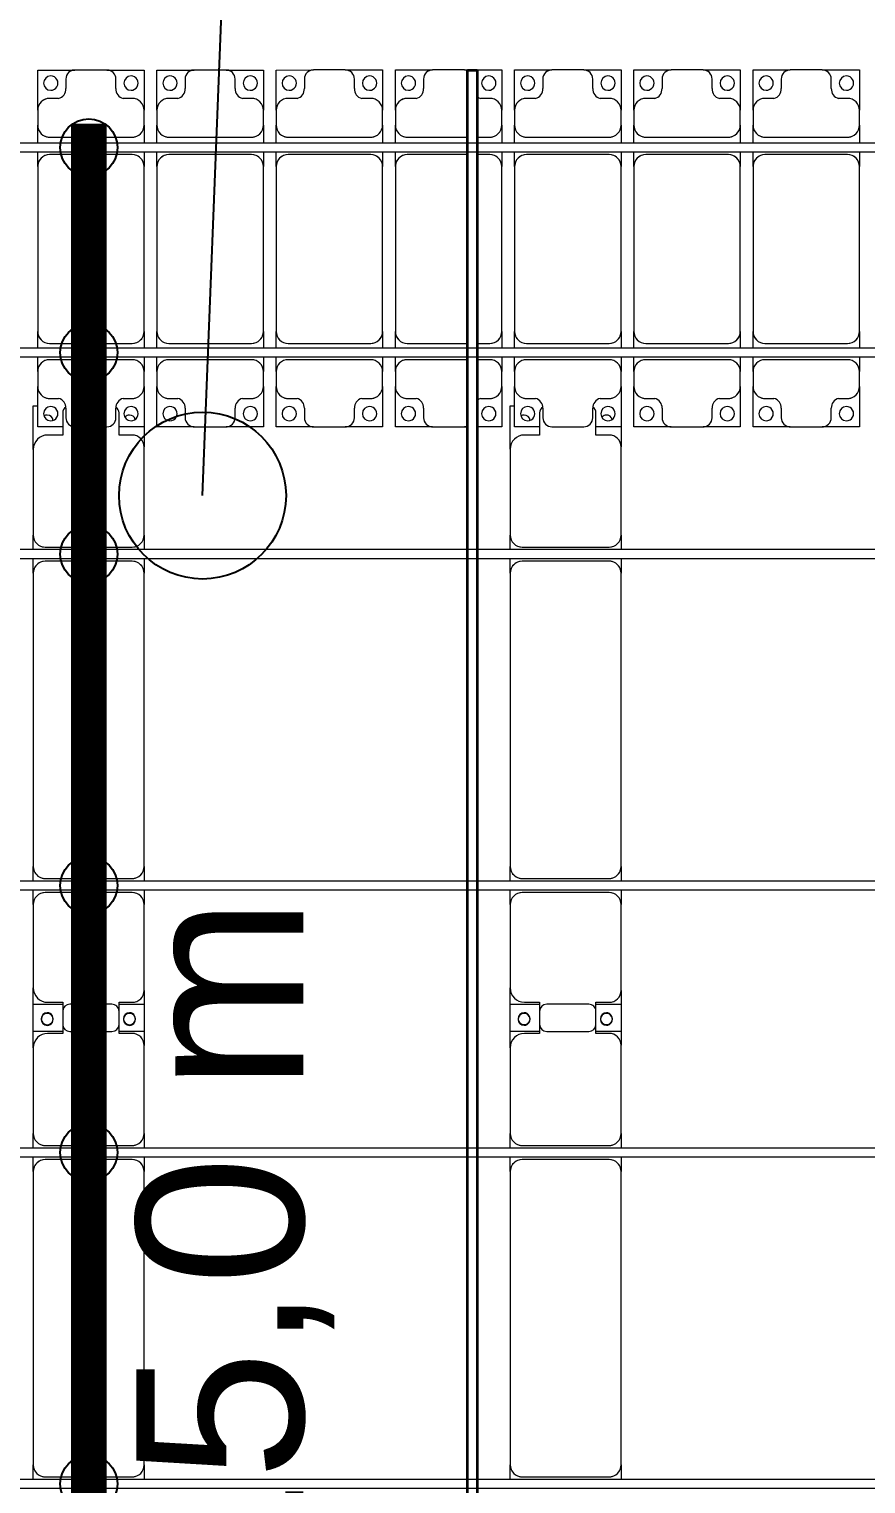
# Model space of a CAD drawing. Header units: millimetres. Extents: x -201615 to 10595, y 61217 to 115919.
# Drawn here: x -130134 to -126625, y 102822 to 108924 of the extents above; entities that cross this region are included whole.
import ezdxf

# ---------------------------------------------------------------- set-up
doc = ezdxf.new("R2010")
doc.units = ezdxf.units.MM
doc.layers.add('A-GENM', color=13, linetype='Continuous', lineweight=9)
doc.layers.add('S-BEAM', color=12, linetype='Continuous', lineweight=9)
for name, color, linetype in [('GC-BICH NEO', 6, 'Continuous'), ('GC-DAY NEO', 5, 'Continuous'), ('GC-GHI CHU', 2, 'Continuous'), ('GC-HOP 40x60 GIA CUONG', 1, 'Continuous')]:
    doc.layers.add(name, color=color, linetype=linetype)
doc.styles.add('GC_VN', font='arial.ttf')

# ---------------------------------------------------------------- blocks, each defined once
blk = doc.blocks.new('Dai phaodi lai - DẢI PHAO ĐI LẠI-38152-BỐ TRÍ KHUNG KẾT CẤU BÈ PIN 03')
at = {"layer": 'A-GENM', "color": 7}
for p, q in [((63776.8, 748.4), (63933.1, 748.4)), ((63776.8, 579.3), (63776.8, 748.4)), ((64066.9, 748.4), (63933.1, 748.4)), ((64066.9, 748.4), (64223.2, 748.4)), ((64223.2, 748.4), (64223.2, 579.3)), ((64276.8, 748.4), (64433.1, 748.4)), ((64276.8, 579.3), (64276.8, 748.4)), ((64566.9, 748.4), (64433.1, 748.4)), ((64566.9, 748.4), (64723.2, 748.4)), ((64723.2, 748.4), (64723.2, 579.3)), ((64776.8, 748.4), (64933.1, 748.4)), ((64776.8, 579.3), (64776.8, 748.4)), ((65066.9, 748.4), (64933.1, 748.4)), ((65066.9, 748.4), (65223.2, 748.4)), ((65223.2, 748.4), (65223.2, 579.3)), ((65276.8, 748.4), (65433.1, 748.4)), ((65276.8, 579.3), (65276.8, 748.4)), ((65566.9, 748.4), (65433.1, 748.4)), ((65566.9, 748.4), (65579.8, 748.4)), ((65619.8, 748.4), (65723.2, 748.4)), ((65723.2, 748.4), (65723.2, 579.3)), ((65776.8, 748.4), (65933.1, 748.4)), ((65776.8, 579.3), (65776.8, 748.4)), ((66066.9, 748.4), (65933.1, 748.4)), ((66066.9, 748.4), (66223.2, 748.4)), ((66223.2, 748.4), (66223.2, 579.3)), ((66276.8, 748.4), (66433.1, 748.4)), ((66276.8, 579.3), (66276.8, 748.4)), ((66566.9, 748.4), (66433.1, 748.4)), ((66566.9, 748.4), (66723.2, 748.4)), ((66723.2, 748.4), (66723.2, 579.3)), ((66776.8, 748.4), (66933.1, 748.4)), ((66776.8, 579.3), (66776.8, 748.4)), ((67066.9, 748.4), (66933.1, 748.4)), ((67066.9, 748.4), (67223.2, 748.4)), ((67223.2, 748.4), (67223.2, 579.3)), ((63895.1, 710.4), (63895.1, 670.7)), ((64104.9, 670.7), (64104.9, 710.4)), ((64395.1, 710.4), (64395.1, 670.7)), ((64604.9, 670.7), (64604.9, 710.4)), ((64895.1, 710.4), (64895.1, 670.7)), ((65104.9, 670.7), (65104.9, 710.4)), ((65395.1, 710.4), (65395.1, 670.7)), ((65895.1, 710.4), (65895.1, 670.7)), ((66104.9, 670.7), (66104.9, 710.4)), ((66395.1, 710.4), (66395.1, 670.7)), ((66604.9, 670.7), (66604.9, 710.4)), ((66895.1, 710.4), (66895.1, 670.7)), ((67104.9, 670.7), (67104.9, 710.4)), ((63864.3, 629.3), (63826.8, 629.3)), ((64173.2, 629.3), (64135.7, 629.3)), ((64364.3, 629.3), (64326.8, 629.3)), ((64673.2, 629.3), (64635.7, 629.3)), ((64864.3, 629.3), (64826.8, 629.3)), ((65173.2, 629.3), (65135.7, 629.3)), ((65364.3, 629.3), (65326.8, 629.3)), ((65673.2, 629.3), (65635.7, 629.3)), ((65864.3, 629.3), (65826.8, 629.3)), ((66173.2, 629.3), (66135.7, 629.3)), ((66364.3, 629.3), (66326.8, 629.3)), ((66673.2, 629.3), (66635.7, 629.3)), ((66864.3, 629.3), (66826.8, 629.3)), ((67173.2, 629.3), (67135.7, 629.3)), ((63776.8, 579.3), (63776.8, 516.7)), ((64223.2, 516.7), (64223.2, 579.3)), ((64276.8, 579.3), (64276.8, 516.7)), ((64723.2, 516.7), (64723.2, 579.3)), ((64776.8, 579.3), (64776.8, 516.7)), ((65223.2, 516.7), (65223.2, 579.3)), ((65276.8, 579.3), (65276.8, 516.7)), ((65723.2, 516.7), (65723.2, 579.3)), ((65776.8, 579.3), (65776.8, 516.7)), ((66223.2, 516.7), (66223.2, 579.3)), ((66276.8, 579.3), (66276.8, 516.7)), ((66723.2, 516.7), (66723.2, 579.3)), ((66776.8, 579.3), (66776.8, 516.7)), ((67223.2, 516.7), (67223.2, 579.3)), ((63776.8, 443.3), (63776.8, 516.7)), ((64223.2, 516.7), (64223.2, 443.3)), ((64276.8, 443.3), (64276.8, 516.7)), ((64723.2, 516.7), (64723.2, 443.3)), ((64776.8, 443.3), (64776.8, 516.7)), ((65223.2, 516.7), (65223.2, 443.3)), ((65276.8, 443.3), (65276.8, 516.7)), ((65723.2, 516.7), (65723.2, 443.3)), ((65776.8, 443.3), (65776.8, 516.7)), ((66223.2, 516.7), (66223.2, 443.3)), ((66276.8, 443.3), (66276.8, 516.7)), ((66723.2, 516.7), (66723.2, 443.3)), ((66776.8, 443.3), (66776.8, 516.7)), ((67223.2, 516.7), (67223.2, 443.3)), ((63826.8, 466.7), (64173.2, 466.7)), ((64326.8, 466.7), (64673.2, 466.7)), ((64826.8, 466.7), (65173.2, 466.7)), ((65326.8, 466.7), (65579.8, 466.7)), ((65619.8, 466.7), (65673.2, 466.7)), ((65826.8, 466.7), (66173.2, 466.7)), ((66326.8, 466.7), (66673.2, 466.7)), ((66826.8, 466.7), (67173.2, 466.7)), ((63776.8, 343.3), (63776.8, 403.3)), ((64173.2, 393.3), (63826.8, 393.3)), ((64223.2, 403.3), (64223.2, 343.3)), ((64276.8, 343.3), (64276.8, 403.3)), ((64673.2, 393.3), (64326.8, 393.3)), ((64723.2, 403.3), (64723.2, 343.3)), ((64776.8, 343.3), (64776.8, 403.3)), ((65173.2, 393.3), (64826.8, 393.3)), ((65223.2, 403.3), (65223.2, 343.3)), ((65276.8, 343.3), (65276.8, 403.3)), ((65579.8, 393.3), (65326.8, 393.3)), ((65673.2, 393.3), (65619.8, 393.3)), ((65723.2, 403.3), (65723.2, 343.3)), ((65776.8, 343.3), (65776.8, 403.3)), ((66173.2, 393.3), (65826.8, 393.3)), ((66223.2, 403.3), (66223.2, 343.3)), ((66276.8, 343.3), (66276.8, 403.3)), ((66673.2, 393.3), (66326.8, 393.3)), ((66723.2, 403.3), (66723.2, 343.3)), ((66776.8, 343.3), (66776.8, 403.3)), ((67173.2, 393.3), (66826.8, 393.3)), ((67223.2, 403.3), (67223.2, 343.3)), ((63776.8, 343.3), (63776.8, -348.3)), ((64223.2, -348.3), (64223.2, 343.3)), ((64276.8, 343.3), (64276.8, -348.3)), ((64723.2, -348.3), (64723.2, 343.3)), ((64776.8, 343.3), (64776.8, -348.3)), ((65223.2, -348.3), (65223.2, 343.3)), ((65276.8, 343.3), (65276.8, -348.3)), ((65723.2, -348.3), (65723.2, 343.3)), ((65776.8, 343.3), (65776.8, -348.3)), ((66223.2, -348.3), (66223.2, 343.3)), ((66276.8, 343.3), (66276.8, -348.3)), ((66723.2, -348.3), (66723.2, 343.3)), ((66776.8, 343.3), (66776.8, -348.3)), ((67223.2, -348.3), (67223.2, 343.3)), ((63776.8, -416.7), (63776.8, -348.3)), ((64223.2, -348.3), (64223.2, -416.7)), ((64276.8, -416.7), (64276.8, -348.3)), ((64723.2, -348.3), (64723.2, -416.7)), ((64776.8, -416.7), (64776.8, -348.3)), ((65223.2, -348.3), (65223.2, -416.7)), ((65276.8, -416.7), (65276.8, -348.3)), ((65723.2, -348.3), (65723.2, -416.7)), ((65776.8, -416.7), (65776.8, -348.3)), ((66223.2, -348.3), (66223.2, -416.7)), ((66276.8, -416.7), (66276.8, -348.3)), ((66723.2, -348.3), (66723.2, -416.7)), ((66776.8, -416.7), (66776.8, -348.3)), ((67223.2, -348.3), (67223.2, -416.7)), ((63826.8, -398.3), (64173.2, -398.3)), ((64326.8, -398.3), (64673.2, -398.3)), ((64826.8, -398.3), (65173.2, -398.3)), ((65326.8, -398.3), (65579.8, -398.3)), ((65619.8, -398.3), (65673.2, -398.3)), ((65826.8, -398.3), (66173.2, -398.3)), ((66326.8, -398.3), (66673.2, -398.3)), ((66826.8, -398.3), (67173.2, -398.3)), ((63776.8, -516.7), (63776.8, -456.7)), ((64173.2, -466.7), (63826.8, -466.7)), ((64223.2, -456.7), (64223.2, -516.7)), ((64276.8, -516.7), (64276.8, -456.7)), ((64673.2, -466.7), (64326.8, -466.7)), ((64723.2, -456.7), (64723.2, -516.7)), ((64776.8, -516.7), (64776.8, -456.7)), ((65173.2, -466.7), (64826.8, -466.7)), ((65223.2, -456.7), (65223.2, -516.7)), ((65276.8, -516.7), (65276.8, -456.7)), ((65579.8, -466.7), (65326.8, -466.7)), ((65673.2, -466.7), (65619.8, -466.7)), ((65723.2, -456.7), (65723.2, -516.7)), ((65776.8, -516.7), (65776.8, -456.7)), ((66173.2, -466.7), (65826.8, -466.7)), ((66223.2, -456.7), (66223.2, -516.7)), ((66276.8, -516.7), (66276.8, -456.7)), ((66673.2, -466.7), (66326.8, -466.7)), ((66723.2, -456.7), (66723.2, -516.7)), ((66776.8, -516.7), (66776.8, -456.7)), ((67173.2, -466.7), (66826.8, -466.7)), ((67223.2, -456.7), (67223.2, -516.7)), ((63776.8, -516.7), (63776.8, -579.3)), ((64223.2, -579.3), (64223.2, -516.7)), ((64276.8, -516.7), (64276.8, -579.3)), ((64723.2, -579.3), (64723.2, -516.7)), ((64776.8, -516.7), (64776.8, -579.3)), ((65223.2, -579.3), (65223.2, -516.7)), ((65276.8, -516.7), (65276.8, -579.3)), ((65723.2, -579.3), (65723.2, -516.7)), ((65776.8, -516.7), (65776.8, -579.3)), ((66223.2, -579.3), (66223.2, -516.7)), ((66276.8, -516.7), (66276.8, -579.3)), ((66723.2, -579.3), (66723.2, -516.7)), ((66776.8, -516.7), (66776.8, -579.3)), ((67223.2, -579.3), (67223.2, -516.7)), ((63776.8, -748.4), (63776.8, -579.3)), ((64223.2, -579.3), (64223.2, -748.4)), ((64276.8, -748.4), (64276.8, -579.3)), ((64723.2, -579.3), (64723.2, -748.4)), ((64776.8, -748.4), (64776.8, -579.3)), ((65223.2, -579.3), (65223.2, -748.4)), ((65276.8, -748.4), (65276.8, -579.3)), ((65723.2, -579.3), (65723.2, -748.4)), ((65776.8, -748.4), (65776.8, -579.3)), ((66223.2, -579.3), (66223.2, -748.4)), ((66276.8, -748.4), (66276.8, -579.3)), ((66723.2, -579.3), (66723.2, -748.4)), ((66776.8, -748.4), (66776.8, -579.3)), ((67223.2, -579.3), (67223.2, -748.4)), ((63826.8, -629.3), (63864.3, -629.3)), ((63895.1, -670.7), (63895.1, -710.4)), ((64104.9, -710.4), (64104.9, -670.7)), ((64135.7, -629.3), (64173.2, -629.3)), ((64326.8, -629.3), (64364.3, -629.3)), ((64395.1, -670.7), (64395.1, -710.4)), ((64604.9, -710.4), (64604.9, -670.7)), ((64635.7, -629.3), (64673.2, -629.3)), ((64826.8, -629.3), (64864.3, -629.3)), ((64895.1, -670.7), (64895.1, -710.4)), ((65104.9, -710.4), (65104.9, -670.7)), ((65135.7, -629.3), (65173.2, -629.3)), ((65326.8, -629.3), (65364.3, -629.3)), ((65395.1, -670.7), (65395.1, -710.4)), ((65635.7, -629.3), (65673.2, -629.3)), ((65826.8, -629.3), (65864.3, -629.3)), ((65895.1, -670.7), (65895.1, -710.4)), ((66104.9, -710.4), (66104.9, -670.7)), ((66135.7, -629.3), (66173.2, -629.3)), ((66326.8, -629.3), (66364.3, -629.3)), ((66395.1, -670.7), (66395.1, -710.4)), ((66604.9, -710.4), (66604.9, -670.7)), ((66635.7, -629.3), (66673.2, -629.3)), ((66826.8, -629.3), (66864.3, -629.3)), ((66895.1, -670.7), (66895.1, -710.4)), ((67104.9, -710.4), (67104.9, -670.7)), ((67135.7, -629.3), (67173.2, -629.3)), ((63881.6, -748.4), (63776.8, -748.4)), ((63933.1, -748.4), (64066.9, -748.4)), ((64223.2, -748.4), (64118, -748.4)), ((64433.1, -748.4), (64276.8, -748.4)), ((64433.1, -748.4), (64566.9, -748.4)), ((64723.2, -748.4), (64566.9, -748.4)), ((64933.1, -748.4), (64776.8, -748.4)), ((64933.1, -748.4), (65066.9, -748.4)), ((65223.2, -748.4), (65066.9, -748.4)), ((65433.1, -748.4), (65276.8, -748.4)), ((65433.1, -748.4), (65566.9, -748.4)), ((65579.8, -748.4), (65566.9, -748.4)), ((65723.2, -748.4), (65619.8, -748.4)), ((65881.6, -748.4), (65776.8, -748.4)), ((65933.1, -748.4), (66066.9, -748.4)), ((66223.2, -748.4), (66118, -748.4)), ((66433.1, -748.4), (66276.8, -748.4)), ((66433.1, -748.4), (66566.9, -748.4)), ((66723.2, -748.4), (66566.9, -748.4)), ((66933.1, -748.4), (66776.8, -748.4)), ((66933.1, -748.4), (67066.9, -748.4)), ((67223.2, -748.4), (67066.9, -748.4))]:
    blk.add_line(p, q, dxfattribs=at)
for centre, radius, start, end in [((63933.1, 710.4), 38, 90, 180), ((63933.1, 710.4), 38, 90, 120), ((64066.9, 710.4), 38, 0, 90), ((64066.9, 710.4), 38, 60, 90), ((64433.1, 710.4), 38, 90, 180), ((64433.1, 710.4), 38, 90, 120), ((64566.9, 710.4), 38, 0, 90), ((64566.9, 710.4), 38, 60, 90), ((64933.1, 710.4), 38, 90, 180), ((64933.1, 710.4), 38, 90, 120), ((65066.9, 710.4), 38, 0, 90), ((65066.9, 710.4), 38, 60, 90), ((65433.1, 710.4), 38, 90, 180), ((65433.1, 710.4), 38, 90, 120), ((65566.9, 710.4), 38, 75, 90), ((65566.9, 710.4), 38, 75, 90), ((65933.1, 710.4), 38, 90, 180), ((65933.1, 710.4), 38, 90, 120), ((66066.9, 710.4), 38, 360, 90), ((66066.9, 710.4), 38, 60, 90), ((66433.1, 710.4), 38, 90, 180), ((66433.1, 710.4), 38, 90, 120), ((66566.9, 710.4), 38, 360, 90), ((66566.9, 710.4), 38, 60, 90), ((66933.1, 710.4), 38, 90, 180), ((66933.1, 710.4), 38, 90, 120), ((67066.9, 710.4), 38, 360, 90), ((67066.9, 710.4), 38, 60, 90), ((63831.6, 693.3), 30, 90, 270), ((63831.6, 693.3), 30, 270, 90), ((64168.4, 693.3), 30, 90, 270), ((64168.4, 693.3), 30, 270, 90), ((64331.6, 693.3), 30, 90, 270), ((64331.6, 693.3), 30, 270, 90), ((64668.4, 693.3), 30, 90, 270), ((64668.4, 693.3), 30, 270, 90), ((64831.6, 693.3), 30, 90, 270), ((64831.6, 693.3), 30, 270, 90), ((65168.4, 693.3), 30, 90, 270), ((65168.4, 693.3), 30, 270, 90), ((65331.6, 693.3), 30, 90, 270), ((65331.6, 693.3), 30, 270, 90), ((65668.4, 693.3), 30, 90, 270), ((65668.4, 693.3), 30, 270, 90), ((65831.6, 693.3), 30, 90, 270), ((65831.6, 693.3), 30, 270, 90), ((66168.4, 693.3), 30, 90, 270), ((66168.4, 693.3), 30, 270, 90), ((66331.6, 693.3), 30, 90, 270), ((66331.6, 693.3), 30, 270, 90), ((66668.4, 693.3), 30, 90, 270), ((66668.4, 693.3), 30, 270, 90), ((66831.6, 693.3), 30, 90, 270), ((66831.6, 693.3), 30, 270, 90), ((67168.4, 693.3), 30, 90, 270), ((67168.4, 693.3), 30, 270, 90), ((63826.8, 579.3), 50, 90, 180), ((63826.8, 579.3), 50, 90, 120), ((63855.2, 668.2), 40, 283.18854, 3.50807), ((64144.8, 668.2), 40, 176.49193, 256.81146), ((64173.2, 579.3), 50, 0, 90), ((64173.2, 579.3), 50, 60, 90), ((64326.8, 579.3), 50, 90, 180), ((64326.8, 579.3), 50, 90, 120), ((64355.2, 668.2), 40, 283.18854, 3.50807), ((64644.8, 668.2), 40, 176.49193, 256.81146), ((64673.2, 579.3), 50, 0, 90), ((64673.2, 579.3), 50, 60, 90), ((64826.8, 579.3), 50, 90, 180), ((64826.8, 579.3), 50, 90, 120), ((64855.2, 668.2), 40, 283.18854, 3.50807), ((65144.8, 668.2), 40, 176.49193, 256.81146), ((65173.2, 579.3), 50, 0, 90), ((65173.2, 579.3), 50, 60, 90), ((65326.8, 579.3), 50, 90, 180), ((65326.8, 579.3), 50, 90, 117.11195), ((65355.2, 668.2), 40, 283.18854, 3.50807), ((65644.8, 668.2), 40, 231.17847, 256.81146), ((65673.2, 579.3), 50, 0, 90), ((65673.2, 579.3), 50, 60, 90), ((65826.8, 579.3), 50, 90, 180), ((65826.8, 579.3), 50, 90, 120), ((65855.2, 668.2), 40, 283.18854, 3.50807), ((66144.8, 668.2), 40, 176.49193, 256.81146), ((66173.2, 579.3), 50, 0, 90), ((66173.2, 579.3), 50, 60, 90), ((66326.8, 579.3), 50, 90, 180), ((66326.8, 579.3), 50, 90, 120), ((66355.2, 668.2), 40, 283.18854, 3.50807), ((66644.8, 668.2), 40, 176.49193, 256.81146), ((66673.2, 579.3), 50, 360, 90), ((66673.2, 579.3), 50, 60, 90), ((66826.8, 579.3), 50, 90, 180), ((66826.8, 579.3), 50, 90, 120), ((66855.2, 668.2), 40, 283.18854, 3.50807), ((67144.8, 668.2), 40, 176.49193, 256.81146), ((67173.2, 579.3), 50, 0, 90), ((67173.2, 579.3), 50, 60, 90), ((63826.8, 516.7), 50, 180, 270), ((64173.2, 516.7), 50, 270, 0), ((64326.8, 516.7), 50, 180, 270), ((64673.2, 516.7), 50, 270, 0), ((64826.8, 516.7), 50, 180, 270), ((65173.2, 516.7), 50, 270, 360), ((65326.8, 516.7), 50, 180, 270), ((65673.2, 516.7), 50, 270, 360), ((65826.8, 516.7), 50, 180, 270), ((66173.2, 516.7), 50, 270, 0), ((66326.8, 516.7), 50, 180, 270), ((66673.2, 516.7), 50, 270, 0), ((66826.8, 516.7), 50, 180, 270), ((67173.2, 516.7), 50, 270, 360), ((63826.8, 516.7), 50, 240, 270), ((64173.2, 516.7), 50, 270, 300), ((64326.8, 516.7), 50, 240, 270), ((64673.2, 516.7), 50, 270, 300), ((64826.8, 516.7), 50, 240, 270), ((65173.2, 516.7), 50, 270, 300), ((65326.8, 516.7), 50, 242.88556, 270), ((65673.2, 516.7), 50, 270, 300), ((65826.8, 516.7), 50, 240, 270), ((66173.2, 516.7), 50, 270, 300), ((66326.8, 516.7), 50, 240, 270), ((66673.2, 516.7), 50, 270, 300), ((66826.8, 516.7), 50, 240, 270), ((67173.2, 516.7), 50, 270, 300), ((63826.8, 343.3), 50, 90, 180), ((63826.8, 343.3), 50, 150, 180), ((63826.8, 343.3), 50, 105, 135), ((64173.2, 343.3), 50, 0, 90), ((64173.2, 343.3), 50, 45, 75), ((64326.8, 343.3), 50, 90, 180), ((64326.8, 343.3), 50, 150, 180), ((64326.8, 343.3), 50, 105, 135), ((64673.2, 343.3), 50, 360, 90), ((64673.2, 343.3), 50, 45, 75), ((64826.8, 343.3), 50, 90, 180), ((64826.8, 343.3), 50, 150, 180), ((64826.8, 343.3), 50, 105, 135), ((65173.2, 343.3), 50, 360, 90), ((65173.2, 343.3), 50, 45, 75), ((65326.8, 343.3), 50, 90, 180), ((65326.8, 343.3), 50, 150, 180), ((65326.8, 343.3), 50, 105, 135), ((65673.2, 343.3), 50, 360, 90), ((65673.2, 343.3), 50, 45, 75), ((65826.8, 343.3), 50, 90, 180), ((65826.8, 343.3), 50, 150, 180), ((65826.8, 343.3), 50, 105, 135), ((66173.2, 343.3), 50, 0, 90), ((66173.2, 343.3), 50, 45, 75), ((66326.8, 343.3), 50, 90, 180), ((66326.8, 343.3), 50, 150, 180), ((66326.8, 343.3), 50, 105, 135), ((66673.2, 343.3), 50, 360, 90), ((66673.2, 343.3), 50, 45, 75), ((66826.8, 343.3), 50, 90, 180), ((66826.8, 343.3), 50, 150, 180), ((66826.8, 343.3), 50, 105, 135), ((67173.2, 343.3), 50, 0, 90), ((67173.2, 343.3), 50, 45, 75), ((63826.8, -348.3), 50, 180, 270), ((63826.8, -348.3), 50, 195, 225), ((64173.2, -348.3), 50, 270, 360), ((64173.2, -348.3), 50, 315, 345), ((64326.8, -348.3), 50, 180, 270), ((64326.8, -348.3), 50, 195, 225), ((64673.2, -348.3), 50, 270, 360), ((64673.2, -348.3), 50, 315, 345), ((64826.8, -348.3), 50, 180, 270), ((64826.8, -348.3), 50, 195, 225), ((65173.2, -348.3), 50, 270, 0), ((65173.2, -348.3), 50, 315, 345), ((65326.8, -348.3), 50, 180, 270), ((65326.8, -348.3), 50, 195, 225), ((65673.2, -348.3), 50, 270, 0), ((65673.2, -348.3), 50, 315, 345), ((65826.8, -348.3), 50, 180, 270), ((65826.8, -348.3), 50, 195, 225), ((66173.2, -348.3), 50, 270, 0), ((66173.2, -348.3), 50, 315, 345), ((66326.8, -348.3), 50, 180, 270), ((66326.8, -348.3), 50, 195, 225), ((66673.2, -348.3), 50, 270, 0), ((66673.2, -348.3), 50, 315, 345), ((66826.8, -348.3), 50, 180, 270), ((66826.8, -348.3), 50, 195, 225), ((67173.2, -348.3), 50, 270, 0), ((67173.2, -348.3), 50, 315, 345), ((64173.2, -348.3), 50, 270, 300), ((64673.2, -348.3), 50, 270, 300), ((65173.2, -348.3), 50, 270, 300), ((65673.2, -348.3), 50, 270, 300), ((66173.2, -348.3), 50, 270, 300), ((66673.2, -348.3), 50, 270, 300), ((67173.2, -348.3), 50, 270, 300), ((63826.8, -516.7), 50, 90, 180), ((63826.8, -516.7), 50, 90, 120), ((64173.2, -516.7), 50, 360, 90), ((64173.2, -516.7), 50, 60, 90), ((64326.8, -516.7), 50, 90, 180), ((64326.8, -516.7), 50, 90, 120), ((64673.2, -516.7), 50, 360, 90), ((64673.2, -516.7), 50, 60, 90), ((64826.8, -516.7), 50, 90, 180), ((64826.8, -516.7), 50, 90, 120), ((65173.2, -516.7), 50, 360, 90), ((65173.2, -516.7), 50, 60, 90), ((65326.8, -516.7), 50, 90, 180), ((65326.8, -516.7), 50, 90, 117.13), ((65673.2, -516.7), 50, 360, 90), ((65673.2, -516.7), 50, 60, 90), ((65826.8, -516.7), 50, 90, 180), ((65826.8, -516.7), 50, 90, 120), ((66173.2, -516.7), 50, 0, 90), ((66173.2, -516.7), 50, 60, 90), ((66326.8, -516.7), 50, 90, 180), ((66326.8, -516.7), 50, 90, 120), ((66673.2, -516.7), 50, 360, 90), ((66673.2, -516.7), 50, 60, 90), ((66826.8, -516.7), 50, 90, 180), ((66826.8, -516.7), 50, 90, 120), ((67173.2, -516.7), 50, 0, 90), ((67173.2, -516.7), 50, 60, 90), ((63826.8, -579.3), 50, 180, 270), ((64173.2, -579.3), 50, 270, 0), ((64326.8, -579.3), 50, 180, 270), ((64673.2, -579.3), 50, 270, 360), ((64826.8, -579.3), 50, 180, 270), ((65173.2, -579.3), 50, 270, 360), ((65326.8, -579.3), 50, 180, 270), ((65673.2, -579.3), 50, 270, 360), ((65826.8, -579.3), 50, 180, 270), ((66173.2, -579.3), 50, 270, 360), ((66326.8, -579.3), 50, 180, 270), ((66673.2, -579.3), 50, 270, 360), ((66826.8, -579.3), 50, 180, 270), ((67173.2, -579.3), 50, 270, 360), ((63831.6, -693.3), 30, 90, 270), ((63826.8, -579.3), 50, 240, 270), ((63831.6, -693.3), 30, 270, 90), ((63855.2, -668.2), 40, 356.49193, 76.81146), ((64144.8, -668.2), 40, 103.18854, 183.50807), ((64168.4, -693.3), 30, 90, 270), ((64168.4, -693.3), 30, 270, 90), ((64173.2, -579.3), 50, 270, 300), ((64331.6, -693.3), 30, 90, 270), ((64326.8, -579.3), 50, 240, 270), ((64331.6, -693.3), 30, 270, 90), ((64355.2, -668.2), 40, 356.49193, 76.81146), ((64644.8, -668.2), 40, 103.18854, 183.50807), ((64668.4, -693.3), 30, 90, 270), ((64668.4, -693.3), 30, 270, 90), ((64673.2, -579.3), 50, 270, 300), ((64831.6, -693.3), 30, 90, 270), ((64826.8, -579.3), 50, 240, 270), ((64831.6, -693.3), 30, 270, 90), ((64855.2, -668.2), 40, 356.49193, 76.81146), ((65144.8, -668.2), 40, 103.18854, 183.50807), ((65168.4, -693.3), 30, 90, 270), ((65168.4, -693.3), 30, 270, 90), ((65173.2, -579.3), 50, 270, 300), ((65331.6, -693.3), 30, 90, 270), ((65326.8, -579.3), 50, 242.86751, 270), ((65331.6, -693.3), 30, 270, 90), ((65355.2, -668.2), 40, 356.49193, 76.81146), ((65644.8, -668.2), 40, 103.18854, 128.82153), ((65668.4, -693.3), 30, 90, 270), ((65668.4, -693.3), 30, 270, 90), ((65673.2, -579.3), 50, 270, 300), ((65831.6, -693.3), 30, 90, 270), ((65826.8, -579.3), 50, 240, 270), ((65831.6, -693.3), 30, 270, 90), ((65855.2, -668.2), 40, 356.49193, 76.81146), ((66144.8, -668.2), 40, 103.18854, 183.50807), ((66168.4, -693.3), 30, 90, 270), ((66168.4, -693.3), 30, 270, 90), ((66173.2, -579.3), 50, 270, 300), ((66331.6, -693.3), 30, 90, 270), ((66326.8, -579.3), 50, 240, 270), ((66331.6, -693.3), 30, 270, 90), ((66355.2, -668.2), 40, 356.49193, 76.81146), ((66644.8, -668.2), 40, 103.18854, 183.50807), ((66668.4, -693.3), 30, 90, 270), ((66668.4, -693.3), 30, 270, 90), ((66673.2, -579.3), 50, 270, 300), ((66831.6, -693.3), 30, 90, 270), ((66826.8, -579.3), 50, 240, 270), ((66831.6, -693.3), 30, 270, 90), ((66855.2, -668.2), 40, 356.49193, 76.81146), ((67144.8, -668.2), 40, 103.18854, 183.50807), ((67168.4, -693.3), 30, 90, 270), ((67168.4, -693.3), 30, 270, 90), ((67173.2, -579.3), 50, 270, 300), ((63933.1, -710.4), 38, 180, 270), ((64066.9, -710.4), 38, 270, 360), ((64433.1, -710.4), 38, 180, 270), ((64566.9, -710.4), 38, 270, 360), ((64933.1, -710.4), 38, 180, 270), ((65066.9, -710.4), 38, 270, 360), ((65433.1, -710.4), 38, 180, 270), ((65933.1, -710.4), 38, 180, 270), ((66066.9, -710.4), 38, 270, 360), ((66433.1, -710.4), 38, 180, 270), ((66566.9, -710.4), 38, 270, 360), ((66933.1, -710.4), 38, 180, 270), ((67066.9, -710.4), 38, 270, 360), ((64433.1, -710.4), 38, 240, 270), ((64566.9, -710.4), 38, 270, 300), ((64933.1, -710.4), 38, 240, 270), ((65066.9, -710.4), 38, 270, 300), ((65433.1, -710.4), 38, 240, 270), ((65566.9, -710.4), 38, 270, 285), ((65566.9, -710.4), 38, 270, 285), ((66433.1, -710.4), 38, 240, 270), ((66566.9, -710.4), 38, 270, 300), ((66933.1, -710.4), 38, 240, 270), ((67066.9, -710.4), 38, 270, 300)]:
    blk.add_arc(centre, radius, start, end, dxfattribs=at)
blk = doc.blocks.new('Dai phao do pin - DẢI PHAO ĐỠ PIN-V8-BỐ TRÍ KHUNG KẾT CẤU BÈ PIN 03')
at = {"layer": 'A-GENM', "color": 7}
for p, q in [((29440.3, 241.6), (29499.7, 241.6)), ((29449.7, 191.6), (29449.7, -173.4)), ((30730.3, 241.6), (29499.7, 241.6)), ((30730.3, 241.6), (30790.3, 241.6)), ((30780.3, -173.4), (30780.3, 191.6)), ((30830.3, 241.6), (30889.7, 241.6)), ((30839.7, 191.6), (30839.7, -173.4)), ((31249.7, 241.6), (30889.7, 241.6)), ((31249.7, 241.6), (31432.2, 241.6)), ((31317.8, 241.6), (31500.3, 241.6)), ((31317.8, 118.2), (31317.8, 241.6)), ((31432.2, 241.6), (31432.2, 118.2)), ((31850.3, 241.6), (31500.3, 241.6)), ((31850.3, 241.6), (31910.3, 241.6)), ((31900.3, -173.4), (31900.3, 191.6)), ((31950.3, 241.6), (32009.7, 241.6)), ((31959.7, 191.6), (31959.7, -173.4)), ((33240.3, 241.6), (32009.7, 241.6)), ((33240.3, 241.6), (33300.3, 241.6)), ((33290.3, -173.4), (33290.3, 191.6)), ((33340.3, 241.6), (33399.7, 241.6)), ((33349.7, 191.6), (33349.7, -173.4)), ((33759.7, 241.6), (33399.7, 241.6)), ((33759.7, 241.6), (33942.2, 241.6)), ((33942.2, 241.6), (33942.2, 223.1)), ((31309.7, 118.2), (31309.7, 181.6)), ((31440.3, 181.6), (31440.3, 118.2)), ((33819.7, 118.2), (33819.7, 181.6)), ((31402.2, 118.2), (31309.7, 118.2)), ((31317.8, 88.2), (31317.8, -88.2)), ((31440.3, 118.2), (31347.8, 118.2)), ((31432.2, -88.2), (31432.2, 88.2)), ((33912.2, 118.2), (33819.7, 118.2)), ((31309.7, -173.4), (31309.7, -118.2)), ((31309.7, -118.2), (31402.2, -118.2)), ((31317.8, -223.4), (31317.8, -118.2)), ((31347.8, -118.2), (31440.3, -118.2)), ((31432.2, -118.2), (31432.2, -223.4)), ((31440.3, -118.2), (31440.3, -173.4)), ((33819.7, -173.4), (33819.7, -118.2)), ((33819.7, -118.2), (33912.2, -118.2)), ((29499.7, -223.4), (29440.3, -223.4)), ((29499.7, -223.4), (30730.3, -223.4)), ((30790.3, -223.4), (30730.3, -223.4)), ((30889.7, -223.4), (30830.3, -223.4)), ((30889.7, -223.4), (31259.7, -223.4)), ((31432.2, -223.4), (31259.7, -223.4)), ((31490.3, -223.4), (31317.8, -223.4)), ((31490.3, -223.4), (31850.3, -223.4)), ((31910.3, -223.4), (31850.3, -223.4)), ((32009.7, -223.4), (31950.3, -223.4)), ((32009.7, -223.4), (33240.3, -223.4)), ((33300.3, -223.4), (33240.3, -223.4)), ((33399.7, -223.4), (33340.3, -223.4)), ((33399.7, -223.4), (33769.7, -223.4)), ((33854, -223.4), (33769.7, -223.4))]:
    blk.add_line(p, q, dxfattribs=at)
for centre, radius, start, end in [((29499.7, 191.6), 50, 90, 180), ((29499.7, 191.6), 50, 120, 180), ((30730.3, 191.6), 50, 360, 90), ((30730.3, 191.6), 50, 15, 75), ((30889.7, 191.6), 50, 90, 180), ((30889.7, 191.6), 50, 150, 180), ((31249.7, 181.6), 60, 360, 90), ((31368.6, 183.2), 25, 360, 180), ((31368.6, 183.2), 25, 180, 0), ((31371.4, 183.2), 25, 0, 180), ((31371.4, 183.2), 25, 180, 360), ((31500.3, 181.6), 60, 90, 180), ((31850.3, 191.6), 50, 360, 90), ((31850.3, 191.6), 50, 360, 30), ((32009.7, 191.6), 50, 90, 180), ((32009.7, 191.6), 50, 120, 180), ((33240.3, 191.6), 50, 360, 90), ((33240.3, 191.6), 50, 15, 75), ((33399.7, 191.6), 50, 90, 180), ((33399.7, 191.6), 50, 150, 180), ((33759.7, 181.6), 60, 360, 90), ((33878.6, 183.2), 25, 275.38345, 0), ((33878.6, 183.2), 25, 360, 30), ((31347.8, 88.2), 30, 90, 180), ((31402.2, 88.2), 30, 0, 90), ((33912.2, 88.2), 30, 34.32608, 90), ((31347.8, -88.2), 30, 180, 270), ((31402.2, -88.2), 30, 270, 360), ((33912.2, -88.2), 30, 270, 324.82922), ((29499.7, -173.4), 50, 180, 270), ((29499.7, -173.4), 50, 180, 210), ((30730.3, -173.4), 50, 270, 360), ((30730.3, -173.4), 50, 330, 360), ((30889.7, -173.4), 50, 180, 270), ((30889.7, -173.4), 50, 180, 210), ((31259.7, -173.4), 50, 270, 360), ((31259.7, -173.4), 50, 330, 0), ((31368.6, -161.8), 25, 360, 180), ((31368.6, -161.8), 25, 180, 0), ((31371.4, -161.8), 25, 360, 180), ((31371.4, -161.8), 25, 180, 0), ((31490.3, -173.4), 50, 180, 270), ((31490.3, -173.4), 50, 180, 210), ((31850.3, -173.4), 50, 270, 360), ((31850.3, -173.4), 50, 330, 360), ((32009.7, -173.4), 50, 180, 270), ((32009.7, -173.4), 50, 180, 210), ((33240.3, -173.4), 50, 270, 360), ((33240.3, -173.4), 50, 330, 360), ((33399.7, -173.4), 50, 180, 270), ((33399.7, -173.4), 50, 180, 210), ((33769.7, -173.4), 50, 270, 0), ((33769.7, -173.4), 50, 330, 0), ((33878.6, -161.8), 25, 285, 0), ((33878.6, -161.8), 25, 0, 45), ((29499.7, -173.4), 50, 225, 255), ((30730.3, -173.4), 50, 285, 315), ((32009.7, -173.4), 50, 225, 255), ((33240.3, -173.4), 50, 285, 315)]:
    blk.add_arc(centre, radius, start, end, dxfattribs=at)
blk = doc.blocks.new('Dai phao do pin - DẢI PHAO ĐỠ PIN-V9-BỐ TRÍ KHUNG KẾT CẤU BÈ PIN 03')
at = {"layer": 'A-GENM', "color": 7}
for p, q in [((29440.3, 241.6), (29499.7, 241.6)), ((29449.7, 191.6), (29449.7, -173.4)), ((30730.3, 241.6), (29499.7, 241.6)), ((30730.3, 241.6), (30790.3, 241.6)), ((30780.3, -173.4), (30780.3, 191.6)), ((30830.3, 241.6), (30889.7, 241.6)), ((30839.7, 191.6), (30839.7, -173.4)), ((31249.7, 241.6), (30889.7, 241.6)), ((31249.7, 241.6), (31432.2, 241.6)), ((31317.8, 241.6), (31500.3, 241.6)), ((31317.8, 118.2), (31317.8, 241.6)), ((31432.2, 241.6), (31432.2, 118.2)), ((31850.3, 241.6), (31500.3, 241.6)), ((31850.3, 241.6), (31910.3, 241.6)), ((31900.3, -173.4), (31900.3, 191.6)), ((31950.3, 241.6), (32009.7, 241.6)), ((31959.7, 191.6), (31959.7, -173.4)), ((33240.3, 241.6), (32009.7, 241.6)), ((33240.3, 241.6), (33300.3, 241.6)), ((33290.3, -173.4), (33290.3, 191.6)), ((33340.3, 241.6), (33399.7, 241.6)), ((33349.7, 191.6), (33349.7, -173.4)), ((33759.7, 241.6), (33399.7, 241.6)), ((33759.7, 241.6), (33942.2, 241.6)), ((33942.2, 241.6), (33942.2, 223.1)), ((31309.7, 118.2), (31309.7, 181.6)), ((31440.3, 181.6), (31440.3, 118.2)), ((33819.7, 118.2), (33819.7, 181.6)), ((31402.2, 118.2), (31309.7, 118.2)), ((31317.8, 88.2), (31317.8, -88.2)), ((31440.3, 118.2), (31347.8, 118.2)), ((31432.2, -88.2), (31432.2, 88.2)), ((33912.2, 118.2), (33819.7, 118.2)), ((31309.7, -173.4), (31309.7, -118.2)), ((31309.7, -118.2), (31402.2, -118.2)), ((31317.8, -223.4), (31317.8, -118.2)), ((31347.8, -118.2), (31440.3, -118.2)), ((31432.2, -118.2), (31432.2, -223.4)), ((31440.3, -118.2), (31440.3, -173.4)), ((33819.7, -173.4), (33819.7, -118.2)), ((33819.7, -118.2), (33912.2, -118.2)), ((29499.7, -223.4), (29440.3, -223.4)), ((29499.7, -223.4), (30730.3, -223.4)), ((30790.3, -223.4), (30730.3, -223.4)), ((30889.7, -223.4), (30830.3, -223.4)), ((30889.7, -223.4), (31259.7, -223.4)), ((31432.2, -223.4), (31259.7, -223.4)), ((31490.3, -223.4), (31317.8, -223.4)), ((31490.3, -223.4), (31850.3, -223.4)), ((31910.3, -223.4), (31850.3, -223.4)), ((32009.7, -223.4), (31950.3, -223.4)), ((32009.7, -223.4), (33240.3, -223.4)), ((33300.3, -223.4), (33240.3, -223.4)), ((33399.7, -223.4), (33340.3, -223.4)), ((33399.7, -223.4), (33769.7, -223.4)), ((33854, -223.4), (33769.7, -223.4))]:
    blk.add_line(p, q, dxfattribs=at)
for centre, radius, start, end in [((29499.7, 191.6), 50, 90, 180), ((29499.7, 191.6), 50, 120, 180), ((30730.3, 191.6), 50, 360, 90), ((30730.3, 191.6), 50, 15, 75), ((30889.7, 191.6), 50, 90, 180), ((30889.7, 191.6), 50, 150, 180), ((31249.7, 181.6), 60, 360, 90), ((31368.6, 183.2), 25, 360, 180), ((31368.6, 183.2), 25, 180, 0), ((31371.4, 183.2), 25, 0, 180), ((31371.4, 183.2), 25, 180, 360), ((31500.3, 181.6), 60, 90, 180), ((31850.3, 191.6), 50, 360, 90), ((31850.3, 191.6), 50, 360, 30), ((32009.7, 191.6), 50, 90, 180), ((32009.7, 191.6), 50, 120, 180), ((33240.3, 191.6), 50, 360, 90), ((33240.3, 191.6), 50, 15, 75), ((33399.7, 191.6), 50, 90, 180), ((33399.7, 191.6), 50, 150, 180), ((33759.7, 181.6), 60, 360, 90), ((33878.6, 183.2), 25, 275.38345, 0), ((33878.6, 183.2), 25, 360, 30), ((31347.8, 88.2), 30, 90, 180), ((31402.2, 88.2), 30, 0, 90), ((33912.2, 88.2), 30, 34.32608, 90), ((31347.8, -88.2), 30, 180, 270), ((31402.2, -88.2), 30, 270, 360), ((33912.2, -88.2), 30, 270, 324.82922), ((29499.7, -173.4), 50, 180, 270), ((29499.7, -173.4), 50, 180, 210), ((30730.3, -173.4), 50, 270, 360), ((30730.3, -173.4), 50, 330, 360), ((30889.7, -173.4), 50, 180, 270), ((30889.7, -173.4), 50, 180, 210), ((31259.7, -173.4), 50, 270, 360), ((31259.7, -173.4), 50, 330, 0), ((31368.6, -161.8), 25, 360, 180), ((31368.6, -161.8), 25, 180, 0), ((31371.4, -161.8), 25, 360, 180), ((31371.4, -161.8), 25, 180, 0), ((31490.3, -173.4), 50, 180, 270), ((31490.3, -173.4), 50, 180, 210), ((31850.3, -173.4), 50, 270, 360), ((31850.3, -173.4), 50, 330, 360), ((32009.7, -173.4), 50, 180, 270), ((32009.7, -173.4), 50, 180, 210), ((33240.3, -173.4), 50, 270, 360), ((33240.3, -173.4), 50, 330, 360), ((33399.7, -173.4), 50, 180, 270), ((33399.7, -173.4), 50, 180, 210), ((33769.7, -173.4), 50, 270, 0), ((33769.7, -173.4), 50, 330, 0), ((33878.6, -161.8), 25, 285, 0), ((33878.6, -161.8), 25, 0, 45), ((29499.7, -173.4), 50, 225, 255), ((30730.3, -173.4), 50, 285, 315), ((32009.7, -173.4), 50, 225, 255), ((33240.3, -173.4), 50, 285, 315)]:
    blk.add_arc(centre, radius, start, end, dxfattribs=at)
blk = doc.blocks.new('Dầm C52 - Dầm C52-37700-BỐ TRÍ KHUNG KẾT CẤU BÈ PIN 03')
at = {"layer": 'S-BEAM', "color": 1, "lineweight": 18}
for p, q in [((-50562.7, 20), (50562.7, 20)), ((50562.7, -20), (-50562.7, -20))]:
    blk.add_line(p, q, dxfattribs=at)
blk = doc.blocks.new('Dầm C52 - Hộp 40x60-33945-BỐ TRÍ KHUNG KẾT CẤU BÈ PIN 03')
at = {"layer": 'S-BEAM', "color": 3, "lineweight": 35}
for p, q in [((-19602.5, 20), (19602.5, 20)), ((19602.5, 20), (19602.5, -20)), ((19602.5, -20), (-19602.5, -20))]:
    blk.add_line(p, q, dxfattribs=at)
blk = doc.blocks.new('HOBANMONG_BEPIN 3_rvt-1-BỐ TRÍ KHUNG KẾT CẤU BÈ PIN 03')
at = {"layer": 'A-GENM', "lineweight": 9}
for name, p, rotation in [('Dai phaodi lai - DẢI PHAO ĐI LẠI-38152-BỐ TRÍ KHUNG KẾT CẤU BÈ PIN 03', (-193874.7, 108003.4), 0.0007586094741477002), ('Dai phao do pin - DẢI PHAO ĐỠ PIN-V8-BỐ TRÍ KHUNG KẾT CẤU BÈ PIN 03', (-129874.4, 73401.8), 90.00075860989254), ('Dai phao do pin - DẢI PHAO ĐỠ PIN-V9-BỐ TRÍ KHUNG KẾT CẤU BÈ PIN 03', (-127874.4, 73401.9), 90.00075860989254)]:
    blk.add_blockref(name, p, dxfattribs=dict(at, rotation=rotation))
at = {"layer": 'S-BEAM', "lineweight": 9}
for name, p, rotation in [('Dầm C52 - Hộp 40x60-33945-BỐ TRÍ KHUNG KẾT CẤU BÈ PIN 03', (-128274.6, 89150.1), 90.00075860989091), ('Dầm C52 - Dầm C52-37700-BỐ TRÍ KHUNG KẾT CẤU BÈ PIN 03', (-143909.2, 108427.4), 180.0007586094741), ('Dầm C52 - Dầm C52-37700-BỐ TRÍ KHUNG KẾT CẤU BÈ PIN 03', (-143909.2, 107567.4), 180.0007586094741), ('Dầm C52 - Dầm C52-37700-BỐ TRÍ KHUNG KẾT CẤU BÈ PIN 03', (-143909.2, 106722), 180.0007586094741), ('Dầm C52 - Dầm C52-37700-BỐ TRÍ KHUNG KẾT CẤU BÈ PIN 03', (-143909.2, 105332), 180.0007586094741), ('Dầm C52 - Dầm C52-37700-BỐ TRÍ KHUNG KẾT CẤU BÈ PIN 03', (-143909.2, 104212), 180.0007586094741), ('Dầm C52 - Dầm C52-37700-BỐ TRÍ KHUNG KẾT CẤU BÈ PIN 03', (-143909.2, 102822), 180.0007586094741)]:
    blk.add_blockref(name, p, dxfattribs=dict(at, rotation=rotation))

msp = doc.modelspace()

# ---------------------------------------------------------------- linework, layer by layer
at = {"layer": 'GC-BICH NEO'}
msp.add_circle((-129406.5, 106967.6), 350, dxfattribs=at)
at = {"layer": 'GC-DAY NEO'}
msp.add_line((-129406.5, 106967.6), (-129095.4, 114961.6), dxfattribs=at)
at = {"layer": 'GC-HOP 40x60 GIA CUONG', "const_width": 150}
msp.add_lwpolyline([(-129883.7, 93527.4), (-129883.7, 108527.4)], dxfattribs=at)
at = {"layer": 'GC-HOP 40x60 GIA CUONG'}
for centre in [(-129883.7, 108427.4), (-129883.7, 107567.4), (-129883.7, 106722), (-129883.7, 105332), (-129883.7, 104212), (-129883.7, 102822)]:
    msp.add_circle(centre, 120, dxfattribs=at)

# ---------------------------------------------------------------- block references
at = {"lineweight": 5}
msp.add_blockref('HOBANMONG_BEPIN 3_rvt-1-BỐ TRÍ KHUNG KẾT CẤU BÈ PIN 03', (0, 0), dxfattribs=at)

# ---------------------------------------------------------------- texts
at = {"layer": 'GC-GHI CHU', "style": 'GC_VN'}
msp.add_text('B3-13: 1×15,0 m', height=700, rotation=90, dxfattribs=at).set_placement((-128983.7, 98027.4))

doc.saveas('drawing.dxf')
